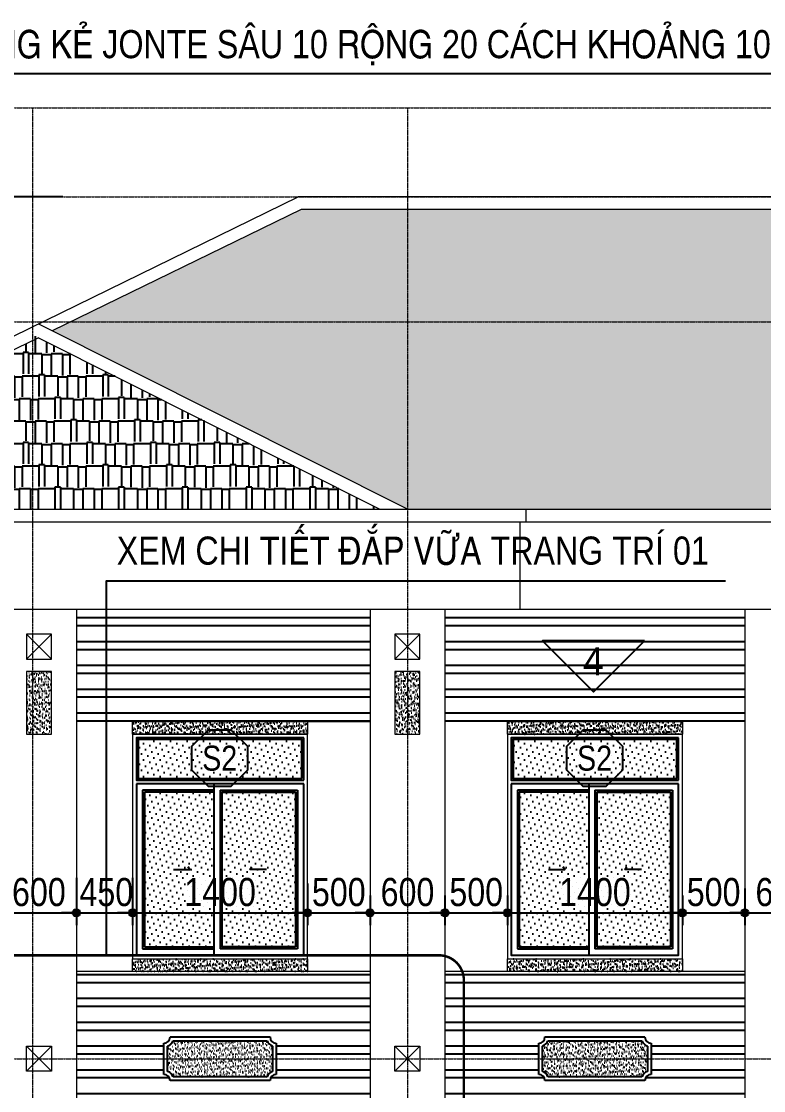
# Model space of a CAD drawing. Header units: millimetres. Extents: x 2605 to 44181, y 1776 to 19155.
# Drawn here: x 10176 to 16116, y 10561 to 19122 of the extents above; entities that cross this region are included whole.
import ezdxf
from ezdxf.enums import TextEntityAlignment as Align

# ---------------------------------------------------------------- set-up
doc = ezdxf.new("R2010")
doc.units = ezdxf.units.MM
doc.linetypes.add('ACAD_ISO10W100', pattern=[18, 12, -3, 0, -3])
doc.linetypes.add('DASHED2', pattern=[0.375, 0.25, -0.125])
for name, color, linetype in [('daucat', 220, 'Continuous'), ('DIM', 1, 'Continuous'), ('DOOR', 20, 'Continuous'), ('HACTH', 8, 'Continuous'), ('HATCH', 8, 'Continuous'), ('HATCHNGOI', 22, 'Continuous'), ('KINH 1', 142, 'Continuous'), ('netthay', 2, 'Continuous'), ('TAGS', 60, 'Continuous'), ('TEXT', 7, 'Continuous')]:
    doc.layers.add(name, color=color, linetype=linetype)
doc.layers.add('NET-THAY', color=2, linetype='Continuous', lineweight=13)
doc.layers.add('TRUC', color=24, linetype='Continuous', lineweight=0)
doc.styles.add('1', font='', dxfattribs={"height": 250})
doc.styles.add('AVO', font='')
doc.styles.add('HEL-CONDENSE', font='')
doc.styles.add('VNI-HELVE-CONDENSEN', font='')
doc.styles.get('1').set_extended_font_data('VNI-Helve-Condense')
doc.styles.get('AVO').set_extended_font_data('VNI-Avo')
doc.styles.get('HEL-CONDENSE').set_extended_font_data('VNI-Helve-Condense')
doc.styles.get('VNI-HELVE-CONDENSEN').set_extended_font_data('VNI-Helve-Condense')
doc.dimstyles.new('D100', dxfattribs={"dimtxt": 225, "dimasz": 1.2, "dimexe": 100, "dimexo": 0, "dimgap": 50, "dimtad": 1, "dimdec": 0, "dimzin": 13, "dimdsep": 46, "dimtxsty": 'HEL-CONDENSE', "dimblk": 'D50', "dimcen": 0, "dimclrd": 1, "dimclre": 1, "dimclrt": 7, "dimadec": 0, "dimazin": 0, "dimtfac": 1, "dimtdec": 0, "dimtmove": 0, "dimatfit": 3, "dimldrblk": 'D50', "dimfxl": 1, "dimtolj": 1, "dimtzin": 13, "dimarcsym": 0})
pattern_1 = [(180, (-1036016.52, 306620.13), (-382.5, -180), [90, -75, 105, -45, 135, -60]), (180, (-1036106.52, 306612.63), (-382.5, -180), [75, -285, 60, -90]), (180, (-1036286.52, 306631.38), (-382.5, -180), [45, -465]), (270, (-1036016.52, 306620.13), (127.5, -180), [172.5, -547.5]), (270, (-1036106.52, 306620.13), (127.5, -180), [168.75, -551.25]), (270, (-1036181.52, 306620.13), (127.5, -180), [157.5, -562.5]), (270, (-1036286.52, 306631.38), (127.5, -180), [172.5, -547.5]), (270, (-1036331.52, 306631.38), (127.5, -180), [172.5, -547.5]), (270, (-1036466.52, 306620.13), (127.5, -180), [165, -555])]
pattern_2 = [(180, (-155115.41, -494922.03), (-1e-14, -190.5), []), (180, (-155178.91, -494858.53), (-1e-14, -190.5), [])]
pattern_3 = [(37.5, (-1291710.998, -283484.096), (-1.2000235, 36.7059928), [0, -28.956, 0, -32.385, 0, -30.95625]), (7.5, (-1291711, -283484.096), (33.7142462, 53.7618825), [0, -15.621, 0, -26.0985, 0, -10.00125]), (327.5, (-1291734.43, -283484.096), (59.3244278, 0.10778885), [0, -9.525, 0, -34.29, 0, -44.7675]), (317.5, (-1291734.43, -283484.096), (57.266734, 16.7196992), [0, -4.7625, 0, -22.479, 0, -25.7175])]

# ---------------------------------------------------------------- blocks, each defined once
blk = doc.blocks.new('KH-CUADI')
at = {"layer": 'TAGS'}
blk.add_lwpolyline([(-124, 300), (-300, 124), (-300, -124), (-124, -300), (124, -300), (300, -124), (300, 124), (124, 300)], close=True, dxfattribs=at)
at = {"layer": 'TAGS', "style": 'VNI-HELVE-CONDENSEN'}
blk.add_attdef('D', text='', height=300, dxfattribs=at).set_placement((0, 0), align=Align.MIDDLE)
blk = doc.blocks.new('A$C5F62150E')
at = {"layer": 'KINH 1'}
h = blk.add_hatch(dxfattribs=at)
h.set_pattern_fill('DOTS', color=256, scale=750, angle=45, style=0)
h.set_pattern_definition([(45, (0, 0), (-16.5728, 49.71845), [0, -46.875])])
h.paths.add_polyline_path([(2528.9, 1072.2), (1218.9, 1072.2), (1218.9, 762.2), (2528.9, 762.2)])
h.paths.add_polyline_path([(1823.9, 652.2), (1268.9, 652.2), (1268.9, -587.8), (1823.9, -587.8)])
h.paths.add_polyline_path([(2478.9, 652.2), (1888.9, 652.2), (1888.9, -587.8), (2478.9, -587.8)])
at = {"layer": 'DOOR'}
for p, q in [((2543.9, 747.2), (2543.9, 1087.2)), ((2543.9, 717.2), (1203.9, 717.2)), ((1823.9, 717.2), (1823.9, -652.8)), ((1823.9, 667.2), (1253.9, 667.2)), ((1253.9, 667.2), (1253.9, -602.8)), ((1873.9, 667.2), (1873.9, -602.8)), ((1873.9, 667.2), (2493.9, 667.2)), ((2493.9, 667.2), (2493.9, -602.8)), ((1253.9, -602.8), (1823.9, -602.8)), ((2493.9, -602.8), (1873.9, -602.8))]:
    blk.add_line(p, q, dxfattribs=at)
at = {"layer": 'DOOR', "color": 8}
for p, q in [((1823.9, 652.2), (1268.9, 652.2)), ((1268.9, 652.2), (1268.9, -587.8)), ((1888.9, 652.2), (1888.9, -587.8)), ((1888.9, 652.2), (2478.9, 652.2)), ((2478.9, 652.2), (2478.9, -587.8)), ((1268.9, -587.8), (1823.9, -587.8)), ((2478.9, -587.8), (1888.9, -587.8))]:
    blk.add_line(p, q, dxfattribs=at)
at = {"layer": 'DOOR'}
for points in [[(2543.9, 1087.2), (1203.9, 1087.2), (1203.9, 747.2), (2543.9, 747.2)], [(1203.9, 717.2), (1203.9, -652.8), (2543.9, -652.8), (2543.9, 717.2)], [(1501.6, 32.3), (1632, 32.3), (1618.7, 53)], [(2246.2, 32.3), (2115.8, 32.3), (2129.1, 53)]]:
    blk.add_lwpolyline(points, dxfattribs=at)
at = {"layer": 'DOOR', "color": 8}
blk.add_lwpolyline([(2528.9, 762.2), (2528.9, 1072.2), (1218.9, 1072.2), (1218.9, 762.2), (2528.9, 762.2)], close=True, dxfattribs=at)
at = {"layer": 'NET-THAY'}
for p, q in [((1173.9, 1117.2), (2573.9, 1117.2)), ((2573.9, -682.8), (2573.9, 1117.2)), ((1173.9, -682.8), (2573.9, -682.8))]:
    blk.add_line(p, q, dxfattribs=at)
blk.add_lwpolyline([(1173.9, 1117.2), (1173.9, -682.8)], dxfattribs=at)
at = {"layer": 'TAGS', "linetype": 'Continuous'}
ref = blk.add_blockref('KH-CUADI', (1871, 924.3), dxfattribs=dict(at, xscale=0.75, yscale=0.75, zscale=0.75, rotation=180))
ref.add_attrib('D', 'S2', dxfattribs={"color": 7, "height": 200, "style": 'VNI-HELVE-CONDENSEN'}).set_placement((1871, 924.3), align=Align.MIDDLE)
blk = doc.blocks.new('D50')
at = {"layer": 'DIM'}
blk.add_hatch(color=256, dxfattribs=at).paths.add_polyline_path([(25, 0, 1), (-25, 0, 1)])
blk.add_line((25, 0), (100, 0), dxfattribs=at)
blk.add_circle((0, 0), 25, dxfattribs=at)
blk = doc.blocks.new('*D251')
at = {"layer": 'DEFPOINTS', "color": 0, "linetype": 'Continuous', "transparency": 16777216}
for p in [(10615.7, 12263.5), (10015.7, 12188.4), (10615.7, 11984.7)]:
    blk.add_point(p, dxfattribs=at)
at = {"layer": 'DIM', "color": 1, "linetype": 'Continuous', "lineweight": -2, "transparency": 16777216}
for p, q in [((10615.7, 12263.5), (10615.7, 11884.7)), ((10015.7, 12188.4), (10015.7, 11884.7)), ((10016.9, 11984.7), (10614.5, 11984.7))]:
    blk.add_line(p, q, dxfattribs=at)
at = {"layer": 'DIM', "color": 1, "linetype": 'Continuous', "lineweight": -2, "transparency": 16777216, "xscale": 1.199999999999999, "yscale": 1.199999999999999, "zscale": 1.199999999999999, "rotation": 180}
blk.add_blockref('D50', (10015.7, 11984.7), dxfattribs=at)
at = {"layer": 'DIM', "color": 1, "linetype": 'Continuous', "lineweight": -2, "transparency": 16777216, "xscale": 1.199999999999999, "yscale": 1.199999999999999, "zscale": 1.199999999999999}
blk.add_blockref('D50', (10615.7, 11984.7), dxfattribs=at)
at = {"layer": 'DIM', "color": 7, "linetype": 'Continuous', "transparency": 16777216, "insert": (10315.7, 12149.6), "char_height": 225, "attachment_point": 5, "style": 'HEL-CONDENSE'}
blk.add_mtext('\\A1;600', dxfattribs=at)
blk = doc.blocks.new('*D252')
at = {"layer": 'DEFPOINTS', "color": 0, "linetype": 'Continuous', "transparency": 16777216}
for p in [(10615.7, 12263.5), (11065.7, 12263.5), (11065.7, 11984.7)]:
    blk.add_point(p, dxfattribs=at)
at = {"layer": 'DIM', "color": 1, "linetype": 'Continuous', "lineweight": -2, "transparency": 16777216}
for p, q in [((10615.7, 12263.5), (10615.7, 11884.7)), ((11065.7, 12263.5), (11065.7, 11884.7)), ((10616.9, 11984.7), (11064.5, 11984.7))]:
    blk.add_line(p, q, dxfattribs=at)
at = {"layer": 'DIM', "color": 1, "linetype": 'Continuous', "lineweight": -2, "transparency": 16777216, "xscale": 1.199999999999999, "yscale": 1.199999999999999, "zscale": 1.199999999999999, "rotation": 180}
blk.add_blockref('D50', (10615.7, 11984.7), dxfattribs=at)
at = {"layer": 'DIM', "color": 1, "linetype": 'Continuous', "lineweight": -2, "transparency": 16777216, "xscale": 1.199999999999999, "yscale": 1.199999999999999, "zscale": 1.199999999999999}
blk.add_blockref('D50', (11065.7, 11984.7), dxfattribs=at)
at = {"layer": 'DIM', "color": 7, "linetype": 'Continuous', "transparency": 16777216, "insert": (10855.4, 12149.6), "char_height": 225, "attachment_point": 5, "style": 'HEL-CONDENSE'}
blk.add_mtext('\\A1;450', dxfattribs=at)
blk = doc.blocks.new('*D253')
at = {"layer": 'DEFPOINTS', "color": 0, "linetype": 'Continuous', "transparency": 16777216}
for p in [(11065.7, 12263.5), (12465.7, 12218.8), (12465.7, 11984.7)]:
    blk.add_point(p, dxfattribs=at)
at = {"layer": 'DIM', "color": 1, "linetype": 'Continuous', "lineweight": -2, "transparency": 16777216}
for p, q in [((11065.7, 12263.5), (11065.7, 11884.7)), ((12465.7, 12218.8), (12465.7, 11884.7)), ((11066.9, 11984.7), (12464.5, 11984.7))]:
    blk.add_line(p, q, dxfattribs=at)
at = {"layer": 'DIM', "color": 1, "linetype": 'Continuous', "lineweight": -2, "transparency": 16777216, "xscale": 1.199999999999999, "yscale": 1.199999999999999, "zscale": 1.199999999999999, "rotation": 180}
blk.add_blockref('D50', (11065.7, 11984.7), dxfattribs=at)
at = {"layer": 'DIM', "color": 1, "linetype": 'Continuous', "lineweight": -2, "transparency": 16777216, "xscale": 1.199999999999999, "yscale": 1.199999999999999, "zscale": 1.199999999999999}
blk.add_blockref('D50', (12465.7, 11984.7), dxfattribs=at)
at = {"layer": 'DIM', "color": 7, "linetype": 'Continuous', "transparency": 16777216, "insert": (11765.7, 12149.6), "char_height": 225, "attachment_point": 5, "style": 'HEL-CONDENSE'}
blk.add_mtext('\\A1;1400', dxfattribs=at)
blk = doc.blocks.new('*D254')
at = {"layer": 'DEFPOINTS', "color": 0, "linetype": 'Continuous', "transparency": 16777216}
for p in [(12465.7, 12218.8), (12965.7, 12124.2), (12965.7, 11984.7)]:
    blk.add_point(p, dxfattribs=at)
at = {"layer": 'DIM', "color": 1, "linetype": 'Continuous', "lineweight": -2, "transparency": 16777216}
for p, q in [((12465.7, 12218.8), (12465.7, 11884.7)), ((12965.7, 12124.2), (12965.7, 11884.7)), ((12466.9, 11984.7), (12964.5, 11984.7))]:
    blk.add_line(p, q, dxfattribs=at)
at = {"layer": 'DIM', "color": 1, "linetype": 'Continuous', "lineweight": -2, "transparency": 16777216, "xscale": 1.199999999999999, "yscale": 1.199999999999999, "zscale": 1.199999999999999, "rotation": 180}
blk.add_blockref('D50', (12465.7, 11984.7), dxfattribs=at)
at = {"layer": 'DIM', "color": 1, "linetype": 'Continuous', "lineweight": -2, "transparency": 16777216, "xscale": 1.199999999999999, "yscale": 1.199999999999999, "zscale": 1.199999999999999}
blk.add_blockref('D50', (12965.7, 11984.7), dxfattribs=at)
at = {"layer": 'DIM', "color": 7, "linetype": 'Continuous', "transparency": 16777216, "insert": (12715.7, 12149.6), "char_height": 225, "attachment_point": 5, "style": 'HEL-CONDENSE'}
blk.add_mtext('\\A1;500', dxfattribs=at)
blk = doc.blocks.new('*D255')
at = {"layer": 'DEFPOINTS', "color": 0, "linetype": 'Continuous', "transparency": 16777216}
for p in [(12965.7, 12124.2), (13565.7, 12124.2), (13565.7, 11984.7)]:
    blk.add_point(p, dxfattribs=at)
at = {"layer": 'DIM', "color": 1, "linetype": 'Continuous', "lineweight": -2, "transparency": 16777216}
for p, q in [((12965.7, 12124.2), (12965.7, 11884.7)), ((13565.7, 12124.2), (13565.7, 11884.7)), ((12966.9, 11984.7), (13564.5, 11984.7))]:
    blk.add_line(p, q, dxfattribs=at)
at = {"layer": 'DIM', "color": 1, "linetype": 'Continuous', "lineweight": -2, "transparency": 16777216, "xscale": 1.199999999999999, "yscale": 1.199999999999999, "zscale": 1.199999999999999, "rotation": 180}
blk.add_blockref('D50', (12965.7, 11984.7), dxfattribs=at)
at = {"layer": 'DIM', "color": 1, "linetype": 'Continuous', "lineweight": -2, "transparency": 16777216, "xscale": 1.199999999999999, "yscale": 1.199999999999999, "zscale": 1.199999999999999}
blk.add_blockref('D50', (13565.7, 11984.7), dxfattribs=at)
at = {"layer": 'DIM', "color": 7, "linetype": 'Continuous', "transparency": 16777216, "insert": (13265.7, 12149.6), "char_height": 225, "attachment_point": 5, "style": 'HEL-CONDENSE'}
blk.add_mtext('\\A1;600', dxfattribs=at)
blk = doc.blocks.new('*D256')
at = {"layer": 'DEFPOINTS', "color": 0, "linetype": 'Continuous', "transparency": 16777216}
for p in [(13565.7, 12124.2), (14065.7, 12124.2), (14065.7, 11984.7)]:
    blk.add_point(p, dxfattribs=at)
at = {"layer": 'DIM', "color": 1, "linetype": 'Continuous', "lineweight": -2, "transparency": 16777216}
for p, q in [((13565.7, 12124.2), (13565.7, 11884.7)), ((14065.7, 12124.2), (14065.7, 11884.7)), ((13566.9, 11984.7), (14064.5, 11984.7))]:
    blk.add_line(p, q, dxfattribs=at)
at = {"layer": 'DIM', "color": 1, "linetype": 'Continuous', "lineweight": -2, "transparency": 16777216, "xscale": 1.199999999999999, "yscale": 1.199999999999999, "zscale": 1.199999999999999, "rotation": 180}
blk.add_blockref('D50', (13565.7, 11984.7), dxfattribs=at)
at = {"layer": 'DIM', "color": 1, "linetype": 'Continuous', "lineweight": -2, "transparency": 16777216, "xscale": 1.199999999999999, "yscale": 1.199999999999999, "zscale": 1.199999999999999}
blk.add_blockref('D50', (14065.7, 11984.7), dxfattribs=at)
at = {"layer": 'DIM', "color": 7, "linetype": 'Continuous', "transparency": 16777216, "insert": (13815.7, 12149.6), "char_height": 225, "attachment_point": 5, "style": 'HEL-CONDENSE'}
blk.add_mtext('\\A1;500', dxfattribs=at)
blk = doc.blocks.new('*D257')
at = {"layer": 'DEFPOINTS', "color": 0, "linetype": 'Continuous', "transparency": 16777216}
for p in [(14065.7, 12124.2), (15465.7, 12124.2), (15465.7, 11984.7)]:
    blk.add_point(p, dxfattribs=at)
at = {"layer": 'DIM', "color": 1, "linetype": 'Continuous', "lineweight": -2, "transparency": 16777216}
for p, q in [((14065.7, 12124.2), (14065.7, 11884.7)), ((15465.7, 12124.2), (15465.7, 11884.7)), ((14066.9, 11984.7), (15464.5, 11984.7))]:
    blk.add_line(p, q, dxfattribs=at)
at = {"layer": 'DIM', "color": 1, "linetype": 'Continuous', "lineweight": -2, "transparency": 16777216, "xscale": 1.199999999999999, "yscale": 1.199999999999999, "zscale": 1.199999999999999, "rotation": 180}
blk.add_blockref('D50', (14065.7, 11984.7), dxfattribs=at)
at = {"layer": 'DIM', "color": 1, "linetype": 'Continuous', "lineweight": -2, "transparency": 16777216, "xscale": 1.199999999999999, "yscale": 1.199999999999999, "zscale": 1.199999999999999}
blk.add_blockref('D50', (15465.7, 11984.7), dxfattribs=at)
at = {"layer": 'DIM', "color": 7, "linetype": 'Continuous', "transparency": 16777216, "insert": (14765.7, 12149.6), "char_height": 225, "attachment_point": 5, "style": 'HEL-CONDENSE'}
blk.add_mtext('\\A1;1400', dxfattribs=at)
blk = doc.blocks.new('*D258')
at = {"layer": 'DEFPOINTS', "color": 0, "linetype": 'Continuous', "transparency": 16777216}
for p in [(15965.7, 12178.8), (15465.7, 12124.2), (15965.7, 11984.7)]:
    blk.add_point(p, dxfattribs=at)
at = {"layer": 'DIM', "color": 1, "linetype": 'Continuous', "lineweight": -2, "transparency": 16777216}
for p, q in [((15965.7, 12178.8), (15965.7, 11884.7)), ((15465.7, 12124.2), (15465.7, 11884.7)), ((15466.9, 11984.7), (15964.5, 11984.7))]:
    blk.add_line(p, q, dxfattribs=at)
at = {"layer": 'DIM', "color": 1, "linetype": 'Continuous', "lineweight": -2, "transparency": 16777216, "xscale": 1.199999999999999, "yscale": 1.199999999999999, "zscale": 1.199999999999999, "rotation": 180}
blk.add_blockref('D50', (15465.7, 11984.7), dxfattribs=at)
at = {"layer": 'DIM', "color": 1, "linetype": 'Continuous', "lineweight": -2, "transparency": 16777216, "xscale": 1.199999999999999, "yscale": 1.199999999999999, "zscale": 1.199999999999999}
blk.add_blockref('D50', (15965.7, 11984.7), dxfattribs=at)
at = {"layer": 'DIM', "color": 7, "linetype": 'Continuous', "transparency": 16777216, "insert": (15715.7, 12149.6), "char_height": 225, "attachment_point": 5, "style": 'HEL-CONDENSE'}
blk.add_mtext('\\A1;500', dxfattribs=at)
blk = doc.blocks.new('*D259')
at = {"layer": 'DEFPOINTS', "color": 0, "linetype": 'Continuous', "transparency": 16777216}
for p in [(15965.7, 12178.8), (16565.7, 12149), (16565.7, 11984.7)]:
    blk.add_point(p, dxfattribs=at)
at = {"layer": 'DIM', "color": 1, "linetype": 'Continuous', "lineweight": -2, "transparency": 16777216}
for p, q in [((15965.7, 12178.8), (15965.7, 11884.7)), ((16565.7, 12149), (16565.7, 11884.7)), ((15966.9, 11984.7), (16564.5, 11984.7))]:
    blk.add_line(p, q, dxfattribs=at)
at = {"layer": 'DIM', "color": 1, "linetype": 'Continuous', "lineweight": -2, "transparency": 16777216, "xscale": 1.199999999999999, "yscale": 1.199999999999999, "zscale": 1.199999999999999, "rotation": 180}
blk.add_blockref('D50', (15965.7, 11984.7), dxfattribs=at)
at = {"layer": 'DIM', "color": 1, "linetype": 'Continuous', "lineweight": -2, "transparency": 16777216, "xscale": 1.199999999999999, "yscale": 1.199999999999999, "zscale": 1.199999999999999}
blk.add_blockref('D50', (16565.7, 11984.7), dxfattribs=at)
at = {"layer": 'DIM', "color": 7, "linetype": 'Continuous', "transparency": 16777216, "insert": (16265.7, 12149.6), "char_height": 225, "attachment_point": 5, "style": 'HEL-CONDENSE'}
blk.add_mtext('\\A1;600', dxfattribs=at)
blk = doc.blocks.new('*D198')
at = {"layer": 'DEFPOINTS', "color": 0, "linetype": 'Continuous', "transparency": 16777216}
for p in [(9399.6, 17716.1), (10508.4, 17716.1), (9569, 15216.1)]:
    blk.add_point(p, dxfattribs=at)
at = {"layer": 'DIM', "color": 1, "linetype": 'Continuous', "lineweight": -2, "transparency": 16777216}
for p, q in [((10508.4, 17716.1), (9299.6, 17716.1)), ((9399.6, 15217.3), (9399.6, 17714.9)), ((9569, 15216.1), (9299.6, 15216.1))]:
    blk.add_line(p, q, dxfattribs=at)
at = {"layer": 'DIM', "color": 1, "linetype": 'Continuous', "lineweight": -2, "transparency": 16777216, "xscale": 1.199999999999999, "yscale": 1.199999999999999, "zscale": 1.199999999999999}
for p, rotation in [((9399.6, 17716.1), 90), ((9399.6, 15216.1), 270)]:
    blk.add_blockref('D50', p, dxfattribs=dict(at, rotation=rotation))
at = {"layer": 'DIM', "color": 7, "linetype": 'Continuous', "transparency": 16777216, "insert": (9234.7, 16466.1), "char_height": 225, "attachment_point": 5, "rotation": 90, "style": 'HEL-CONDENSE'}
blk.add_mtext('\\A1;2500', dxfattribs=at)
blk = doc.blocks.new('TUONG-NAM')
at = {"layer": 'TAGS'}
blk.add_lwpolyline([(-452.5, -452.5), (452.5, -452.5), (0, 0)], close=True, dxfattribs=at)
at = {"layer": 'TAGS', "linetype": 'Continuous', "style": 'AVO'}
blk.add_attdef('KH-TUONG', text='', height=250, dxfattribs=at).set_placement((0.5, -269.3), align=Align.MIDDLE_CENTER)
blk = doc.blocks.new('*D161')
at = {"layer": 'DEFPOINTS', "color": 0, "linetype": 'Continuous', "transparency": 16777216}
for p in [(12414.5, 17616.1), (8881.6, 15427.6), (6315.7, 15216.1), (7493.8, 15216.1), (21176.9, 15216.1)]:
    blk.add_point(p, dxfattribs=at)
at = {"layer": 'DIM', "color": 1, "linetype": 'Continuous', "lineweight": -2, "transparency": 16777216}
blk.add_arc((7493.8, 15216.1), 1403.8, 0.04898, 25.95102, dxfattribs=at)
at = {"layer": 'DIM', "color": 1, "linetype": 'Continuous', "lineweight": -2, "transparency": 16777216, "xscale": 1.199999999999999, "yscale": 1.199999999999999, "zscale": 1.199999999999999}
for p, rotation in [((8755.5, 15831.5), 115.975511560504), ((8897.6, 15216.1), 270.024488439497)]:
    blk.add_blockref('D50', p, dxfattribs=dict(at, rotation=rotation))
at = {"layer": 'DIM', "color": 7, "linetype": 'Continuous', "transparency": 16777216, "insert": (9022.3, 15569), "char_height": 225, "attachment_point": 5, "rotation": 283, "style": 'HEL-CONDENSE'}
blk.add_mtext('\\A1;26°', dxfattribs=at)

msp = doc.modelspace()

# ---------------------------------------------------------------- hatches: boundary and pattern name
at = {"layer": 'HACTH'}
h = msp.add_hatch(dxfattribs=at)
h.set_pattern_fill('ANSI32', color=256, scale=20, angle=135, style=0)
h.set_pattern_definition(pattern_2)
h.paths.add_polyline_path([(19565.677, 13516.106), (21265.677, 13516.106), (21265.677, 14416.106), (19565.677, 14416.106)])
h.paths.add_polyline_path([(16565.677, 13516.106), (18965.677, 13516.106), (18965.677, 14416.106), (16565.677, 14416.106)])
h.paths.add_polyline_path([(13565.677, 13516.106), (15965.677, 13516.106), (15965.677, 14416.106), (13565.677, 14416.106)])
h.paths.add_polyline_path([(10615.677, 13516.106), (12965.677, 13516.106), (12965.677, 14416.106), (10615.677, 14416.106)])
h.paths.add_polyline_path([(7665.677, 13516.106), (10015.677, 13516.106), (10015.677, 14416.106), (7665.677, 14416.106)])
h = msp.add_hatch(dxfattribs=at)
h.set_pattern_fill('ANSI32', color=256, scale=20, angle=135, style=0)
h.set_pattern_definition(pattern_2)
h.paths.add_polyline_path([(10015.677, 11516.106), (7665.677, 11516.106), (7665.677, 10816.106), (8415.677, 10816.106), (8415.677, 10941.106, 0.41421356), (8465.677, 10991.106), (9265.677, 10991.106, 0.41421356), (9315.677, 10941.106), (9315.677, 10816.106), (10015.677, 10816.106)])
h.paths.add_polyline_path([(12965.677, 11516.106), (10615.677, 11516.106), (10615.677, 10816.106), (11315.677, 10816.106), (11315.677, 10941.106, 0.41421356), (11365.677, 10991.106), (12165.677, 10991.106, 0.41421356), (12215.677, 10941.106), (12215.677, 10816.106), (12965.677, 10816.106)])
h.paths.add_polyline_path([(15965.677, 11516.106), (13565.677, 11516.106), (13565.677, 10816.106), (14315.677, 10816.106), (14315.677, 10941.106, 0.41421356), (14365.677, 10991.106), (15165.677, 10991.106, 0.41421356), (15215.677, 10941.106), (15215.677, 10816.106), (15965.677, 10816.106)])
h.paths.add_polyline_path([(21464.353, 11000.709), (26137.78, 11000.709), (26137.78, 10546.589), (21464.353, 10546.589)], flags=9)
edge = h.paths.add_edge_path()
edge.add_line((7665.677, 9916.106), (10015.677, 9916.106))
edge.add_line((10015.677, 9916.106), (10015.677, 10816.106))
edge.add_line((10015.677, 10816.106), (9315.677, 10816.106))
edge.add_line((9315.677, 10816.106), (9315.677, 10691.106))
edge.add_arc((9315.677, 10641.106), 50, 90, 180)
edge.add_line((9265.677, 10641.106), (8465.677, 10641.106))
edge.add_arc((8415.677, 10641.106), 50, 0, 90)
edge.add_line((8415.677, 10691.106), (8415.677, 10816.106))
edge.add_line((8415.677, 10816.106), (7665.677, 10816.106))
edge.add_line((7665.677, 10816.106), (7665.677, 9916.106))
edge = h.paths.add_edge_path()
edge.add_line((10615.677, 9916.106), (12965.677, 9916.106))
edge.add_line((12965.677, 9916.106), (12965.677, 10816.106))
edge.add_line((12965.677, 10816.106), (12215.677, 10816.106))
edge.add_line((12215.677, 10816.106), (12215.677, 10691.106))
edge.add_arc((12215.677, 10641.106), 50, 90, 180)
edge.add_line((12165.677, 10641.106), (11365.677, 10641.106))
edge.add_arc((11315.677, 10641.106), 50, 0, 90)
edge.add_line((11315.677, 10691.106), (11315.677, 10816.106))
edge.add_line((11315.677, 10816.106), (10615.677, 10816.106))
edge.add_line((10615.677, 10816.106), (10615.677, 9916.106))
edge = h.paths.add_edge_path()
edge.add_line((13565.677, 9916.106), (15965.677, 9916.106))
edge.add_line((15965.677, 9916.106), (15965.677, 10816.106))
edge.add_line((15965.677, 10816.106), (15215.677, 10816.106))
edge.add_line((15215.677, 10816.106), (15215.677, 10691.106))
edge.add_arc((15215.677, 10641.106), 50, 90, 180)
edge.add_line((15165.677, 10641.106), (14365.677, 10641.106))
edge.add_arc((14315.677, 10641.106), 50, 0, 90)
edge.add_line((14315.677, 10691.106), (14315.677, 10816.106))
edge.add_line((14315.677, 10816.106), (13565.677, 10816.106))
edge.add_line((13565.677, 10816.106), (13565.677, 9916.106))
at = {"layer": 'HATCH'}
h = msp.add_hatch(dxfattribs=at)
h.set_pattern_fill('AR-SAND', color=256, scale=0.75, style=0)
h.set_pattern_definition(pattern_3)
h.paths.add_polyline_path([(10215.677, 13416.106), (10415.677, 13416.106), (10415.677, 13916.106), (10215.677, 13916.106)])
h = msp.add_hatch(dxfattribs=at)
h.set_pattern_fill('AR-SAND', color=256, scale=0.75, style=0)
h.set_pattern_definition(pattern_3)
h.paths.add_polyline_path([(13165.677, 13416.106), (13365.677, 13416.106), (13365.677, 13916.106), (13165.677, 13916.106)])
h = msp.add_hatch(dxfattribs=at)
h.set_pattern_fill('AR-SAND', color=256, scale=0.75, style=0)
h.set_pattern_definition(pattern_3)
h.paths.add_polyline_path([(11065.682, 13516.106), (12465.682, 13516.106), (12465.682, 13416.106), (11065.682, 13416.106)])
h = msp.add_hatch(dxfattribs=at)
h.set_pattern_fill('AR-SAND', color=256, scale=0.75, style=0)
h.set_pattern_definition(pattern_3)
h.paths.add_polyline_path([(14065.682, 13516.106), (15465.682, 13516.106), (15465.682, 13416.106), (14065.682, 13416.106)])
h = msp.add_hatch(dxfattribs=at)
h.set_pattern_fill('AR-SAND', color=256, scale=0.75, style=0)
h.set_pattern_definition(pattern_3)
h.paths.add_polyline_path([(11065.677, 11616.106), (12465.677, 11616.106), (12465.677, 11516.106), (11065.677, 11516.106)])
h = msp.add_hatch(dxfattribs=at)
h.set_pattern_fill('AR-SAND', color=256, scale=0.75, style=0)
h.set_pattern_definition(pattern_3)
h.paths.add_polyline_path([(14065.672, 11616.106), (15465.672, 11616.106), (15465.672, 11516.106), (14065.672, 11516.106)])
h = msp.add_hatch(dxfattribs=at)
h.set_pattern_fill('AR-SAND', color=256, scale=0.75, style=0)
h.set_pattern_definition(pattern_3)
h.paths.add_polyline_path([(12141.515, 10961.106), (11389.839, 10961.106, -0.20323136), (11345.677, 10916.944), (11345.677, 10715.268, -0.20323136), (11389.839, 10671.106), (12141.515, 10671.106, -0.20323136), (12185.677, 10715.268), (12185.677, 10916.944, -0.20323136)])
h = msp.add_hatch(dxfattribs=at)
h.set_pattern_fill('AR-SAND', color=256, scale=0.75, style=0)
h.set_pattern_definition(pattern_3)
h.paths.add_polyline_path([(15141.515, 10961.106), (14389.839, 10961.106, -0.20323136), (14345.677, 10916.944), (14345.677, 10715.268, -0.20323136), (14389.839, 10671.106), (15141.515, 10671.106, -0.20323136), (15185.677, 10715.268), (15185.677, 10916.944, -0.20323136)])
at = {"layer": 'HATCHNGOI'}
h = msp.add_hatch(dxfattribs=at)
h.set_pattern_fill('AR-RSHKE', color=14, scale=15, angle=180, style=0)
h.set_pattern_definition(pattern_1)
h.paths.add_polyline_path([(12414.523, 17616.106), (10422.633, 16644.596), (13265.677, 15216.106), (21176.905, 15216.106), (23765.677, 17229.595), (26354.449, 15216.106), (34265.677, 15216.106), (37108.721, 16644.596), (35116.83, 17616.106)])
h = msp.add_hatch(dxfattribs=at)
h.set_pattern_fill('AR-RSHKE', color=34, scale=15, angle=180, style=0)
h.set_pattern_definition(pattern_1)
h.paths.add_polyline_path([(10265.677, 16611.545), (10265.677, 15216.106), (13042.942, 15216.106)])
h.paths.add_polyline_path([(10265.677, 16568.043), (7493.794, 15216.106), (10265.677, 15216.106)])

# ---------------------------------------------------------------- linework, layer by layer
at = {"layer": 'daucat', "linetype": 'DASHED2', "ltscale": 500, "const_width": 20}
msp.add_lwpolyline([(10092.776, 11644.615), (13516.954, 11644.615, -0.41421356), (13716.954, 11444.615), (13716.954, 9834.914, -0.41421356), (13516.954, 9634.914), (10092.776, 9634.914, -0.41421356), (9892.776, 9834.914), (9892.776, 11444.615, -0.41421356)], format="xyb", close=True, dxfattribs=at)
at = {"layer": 'NET-THAY'}
for p, q in [((7265.677, 15216.106), (12391.436, 17716.106)), ((13265.677, 15216.106), (10310.27, 16701.053)), ((7488.411, 15216.106), (10309.61, 16589.471)), ((13042.942, 15216.106), (10309.61, 16589.471)), ((6315.677, 15216.106), (21176.905, 15216.106)), ((6315.677, 15116.106), (21211.216, 15116.106)), ((14165.677, 15116.106), (14165.677, 14416.106)), ((6365.677, 14416.106), (20955.359, 14416.106)), ((11065.682, 13516.106), (10615.682, 13516.106)), ((12465.682, 13516.106), (12965.682, 13516.106)), ((14065.682, 13516.106), (13565.682, 13516.106)), ((12965.677, 11516.106), (10615.677, 11516.106)), ((15965.677, 11516.106), (13565.677, 11516.106))]:
    msp.add_line(p, q, dxfattribs=at)
for points in [[(18965.677, 17716.106), (12391.436, 17716.106)], [(35116.83, 17616.106), (12414.523, 17616.106), (10422.633, 16644.596)], [(14165.677, 15116.106), (14215.677, 15116.106), (14215.677, 15216.106), (14215.677, 15216.106)], [(6365.677, 15116.106), (20665.677, 15116.106)], [(10615.677, 14416.106), (10615.677, 5116.106)], [(12965.677, 14416.106), (12965.677, 5116.106)], [(13565.677, 14416.106), (13565.677, 5116.106)], [(15965.677, 14416.106), (15965.677, 5116.106)], [(10415.677, 14216.106), (10215.677, 14216.106), (10215.677, 14016.106), (10415.677, 14016.106), (10415.677, 14216.106)], [(10215.677, 14216.106), (10415.677, 14016.106)], [(10415.677, 14216.106), (10215.677, 14016.106)], [(13365.677, 14216.106), (13165.677, 14216.106), (13165.677, 14016.106), (13365.677, 14016.106), (13365.677, 14216.106)], [(13165.677, 14216.106), (13365.677, 14016.106)], [(13365.677, 14216.106), (13165.677, 14016.106)], [(10415.677, 13916.106), (10215.677, 13916.106), (10215.677, 13416.106), (10415.677, 13416.106), (10415.677, 13916.106)], [(13365.677, 13916.106), (13165.677, 13916.106), (13165.677, 13416.106), (13365.677, 13416.106), (13365.677, 13916.106)], [(10215.677, 10916.106), (10415.677, 10916.106), (10415.677, 10716.106), (10215.677, 10716.106), (10215.677, 10916.106)], [(10415.677, 10916.106), (10215.677, 10716.106)], [(10215.677, 10916.106), (10415.677, 10716.106)], [(13165.677, 10916.106), (13365.677, 10916.106), (13365.677, 10716.106), (13165.677, 10716.106), (13165.677, 10916.106)], [(13365.677, 10916.106), (13165.677, 10716.106)], [(13165.677, 10916.106), (13365.677, 10716.106)]]:
    msp.add_lwpolyline(points, dxfattribs=at)
for points in [[(11065.682, 13516.106), (12465.682, 13516.106), (12465.682, 13416.106), (11065.682, 13416.106)], [(14065.682, 13516.106), (15465.682, 13516.106), (15465.682, 13416.106), (14065.682, 13416.106)], [(11065.677, 11616.106), (12465.677, 11616.106), (12465.677, 11516.106), (11065.677, 11516.106)], [(14065.672, 11616.106), (15465.672, 11616.106), (15465.672, 11516.106), (14065.672, 11516.106)]]:
    msp.add_lwpolyline(points, close=True, dxfattribs=at)
at = {"layer": 'netthay'}
for points in [[(11365.677, 10991.106), (12165.677, 10991.106)], [(11389.839, 10961.106), (12141.515, 10961.106)], [(14365.677, 10991.106), (15165.677, 10991.106)], [(14389.839, 10961.106), (15141.515, 10961.106)], [(11315.677, 10691.106), (11315.677, 10941.106)], [(11345.677, 10715.268), (11345.677, 10916.944)], [(12185.677, 10916.944), (12185.677, 10715.268)], [(12215.677, 10941.106), (12215.677, 10691.106)], [(14315.677, 10691.106), (14315.677, 10941.106)], [(14345.677, 10715.268), (14345.677, 10916.944)], [(15185.677, 10916.944), (15185.677, 10715.268)], [(15215.677, 10941.106), (15215.677, 10691.106)], [(12165.677, 10641.106), (11365.677, 10641.106)], [(12141.515, 10671.106), (11389.839, 10671.106)], [(15165.677, 10641.106), (14365.677, 10641.106)], [(15141.515, 10671.106), (14389.839, 10671.106)]]:
    msp.add_lwpolyline(points, dxfattribs=at)
for centre, radius, start, end in [((11315.677, 10991.106), 50, 270, 0), ((11315.677, 10991.106), 80, 292.0243128, 337.9756872), ((12215.677, 10991.106), 80, 202.0243128, 247.9756872), ((12215.677, 10991.106), 50, 180, 270), ((14315.677, 10991.106), 50, 270, 0), ((14315.677, 10991.106), 80, 292.0243128, 337.9756872), ((15215.677, 10991.106), 80, 202.0243128, 247.9756872), ((15215.677, 10991.106), 50, 180, 270), ((11315.677, 10641.106), 80, 22.0243128, 67.9756872), ((12215.677, 10641.106), 80, 112.0243128, 157.9756872), ((14315.677, 10641.106), 80, 22.0243128, 67.9756872), ((15215.677, 10641.106), 80, 112.0243128, 157.9756872), ((11315.677, 10641.106), 50, 0, 90), ((12215.677, 10641.106), 50, 90, 180), ((14315.677, 10641.106), 50, 0, 90), ((15215.677, 10641.106), 50, 90, 180)]:
    msp.add_arc(centre, radius, start, end, dxfattribs=at)
at = {"layer": 'TEXT'}
for points in [[(16849.9, 18702.089), (9294.4, 18702.089), (9294.4, 18702.089)], [(15811.898, 14639.428), (10855.396, 14639.428), (10855.396, 11644.615)]]:
    msp.add_lwpolyline(points, dxfattribs=at)
at = {"layer": 'TRUC', "linetype": 'ACAD_ISO10W100', "ltscale": 0.2}
for points in [[(5735.896, 18428.761), (41662.568, 18428.761)], [(10265.677, 18428.761), (10265.677, 4066.106)], [(13265.677, 18428.761), (13265.677, 4066.106)], [(5735.896, 17716.106), (41662.568, 17716.106)], [(5735.896, 16716.106), (41662.568, 16716.106)], [(5735.896, 15116.106), (41662.568, 15116.106)], [(5735.896, 14416.106), (41662.568, 14416.106)], [(5735.896, 10816.106), (41662.568, 10816.106)]]:
    msp.add_lwpolyline(points, dxfattribs=at)
msp.add_lwpolyline([(5735.896, 18428.761), (41662.568, 18428.761), (41662.568, 4066.106), (5735.896, 4066.106)], close=True, dxfattribs=at)

# ---------------------------------------------------------------- block references
at = {"layer": 'DOOR'}
for p in [(9891.782, 12298.878), (12891.782, 12298.878)]:
    msp.add_blockref('A$C5F62150E', p, dxfattribs=at)
at = {"layer": 'TAGS', "linetype": 'Continuous'}
ref = msp.add_blockref('TUONG-NAM', (14754.043, 13755), dxfattribs=dict(at, xscale=0.8999999999068677, yscale=0.9000000000232831, zscale=0.9, rotation=180))
ref.add_attrib('KH-TUONG', '4', dxfattribs={"color": 7, "linetype": 'Continuous', "height": 225, "style": 'AVO'}).set_placement((14753.598, 13997.354), align=Align.MIDDLE_CENTER)

# ---------------------------------------------------------------- texts
at = {"layer": 'TEXT', "char_height": 225, "attachment_point": 2, "style": '1'}
for s, insert in [('TÖÔØNG KEÛ JONTE SAÂU 10 ROÄNG 20 CAÙCH KHOAÛNG 100mm', (13068.614, 19052.26)), ('XEM CHI TIEÁT ÑAÉP VÖÕA TRANG TRÍ 01', (13307.974, 14997.184))]:
    msp.add_mtext(s, dxfattribs=dict(at, insert=insert))

# ---------------------------------------------------------------- dimensions: what is measured, and where the dimension line sits
at = {"layer": 'DIM', "linetype": 'Continuous'}
dim = msp.add_linear_dim(base=(9399.62, 17716.106), p1=(9568.977, 15216.106), p2=(10508.365, 17716.106), angle=90, dimstyle='D100', override={"dimtmove": 1}, dxfattribs=at)
dim.commit()
dim.dimension.update_dxf_attribs({"geometry": '*D198', "text_midpoint": (9234.72, 16466.106)})
dim = msp.add_angular_dim_2l(base=(8881.589, 15427.642), line1=((6315.677, 15216.106), (21176.905, 15216.106)), line2=((7493.794, 15216.106), (12414.523, 17616.106)), dimstyle='D100', dxfattribs=at)
dim.commit()
dim.dimension.update_dxf_attribs({"geometry": '*D161', "text_midpoint": (9022.312, 15568.992)})
for base, p1, p2, picture, middle in [((10615.677, 11984.721), (10015.677, 12188.446), (10615.677, 12263.505), '*D251', (10315.677, 12149.621)), ((12465.677, 11984.721), (11065.677, 12263.505), (12465.677, 12218.785), '*D253', (11765.677, 12149.621)), ((13565.677, 11984.721), (12965.677, 12124.233), (13565.677, 12124.233), '*D255', (13265.677, 12149.621)), ((15465.677, 11984.721), (14065.677, 12124.233), (15465.677, 12124.233), '*D257', (14765.677, 12149.621)), ((16565.677, 11984.721), (15965.677, 12178.782), (16565.677, 12148.969), '*D259', (16265.677, 12149.621))]:
    dim = msp.add_linear_dim(base=base, p1=p1, p2=p2, dimstyle='D100', override={"dimtmove": 1}, dxfattribs=at)
    dim.commit()
    dim.dimension.update_dxf_attribs({"geometry": picture, "text_midpoint": middle})
for base, p1, p2, picture, middle in [((11065.677, 11984.721), (10615.677, 12263.505), (11065.677, 12263.505), '*D252', (10855.396, 11984.721)), ((12965.677, 11984.721), (12465.677, 12218.785), (12965.677, 12124.233), '*D254', (12715.677, 11984.721)), ((14065.677, 11984.721), (13565.677, 12124.233), (14065.677, 12124.233), '*D256', (13815.677, 11984.721)), ((15965.677, 11984.721), (15465.677, 12124.233), (15965.677, 12178.782), '*D258', (15715.677, 11984.721))]:
    dim = msp.add_linear_dim(base=base, p1=p1, p2=p2, dimstyle='D100', override={"dimtmove": 1}, dxfattribs=at)
    dim.commit()
    dim.dimension.update_dxf_attribs({"geometry": picture, "text_midpoint": middle, "dimtype": 160})

doc.saveas('drawing.dxf')
